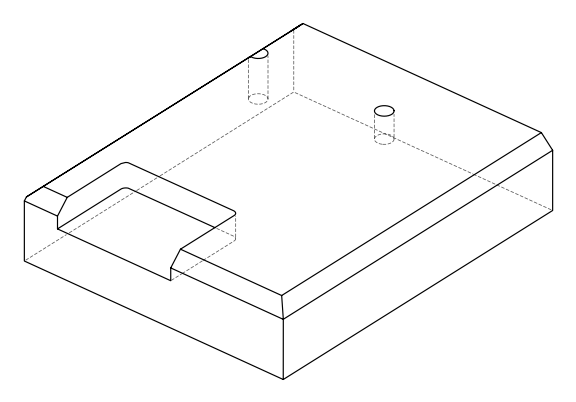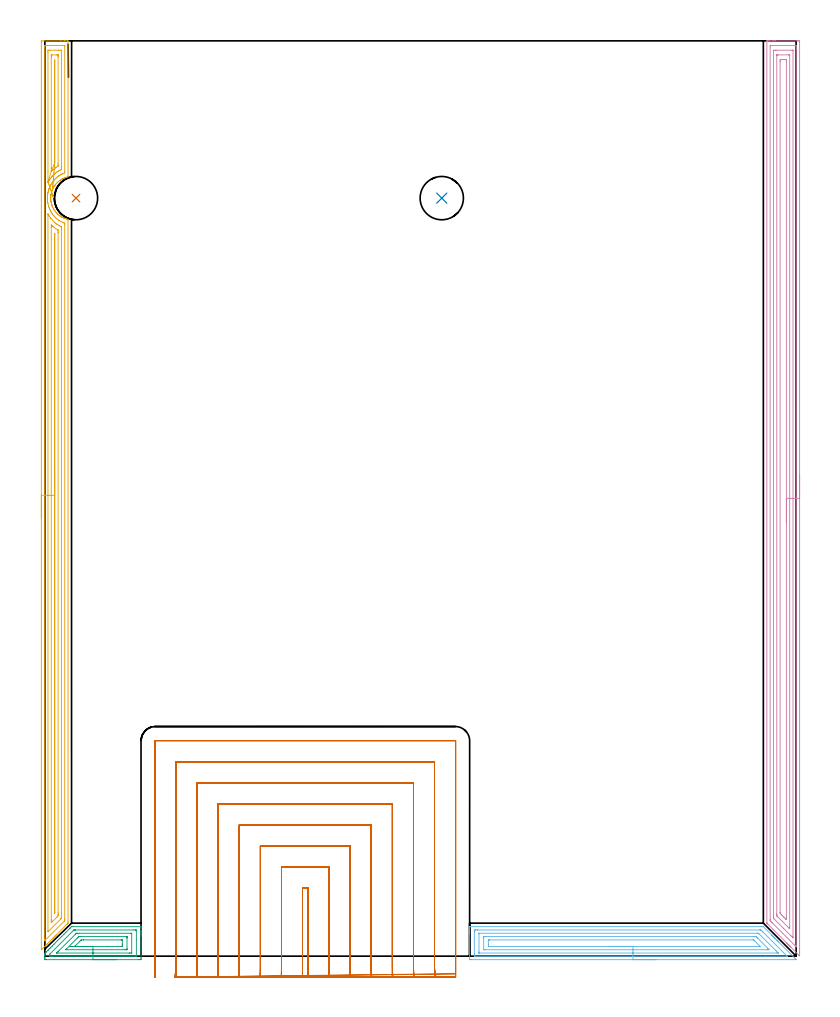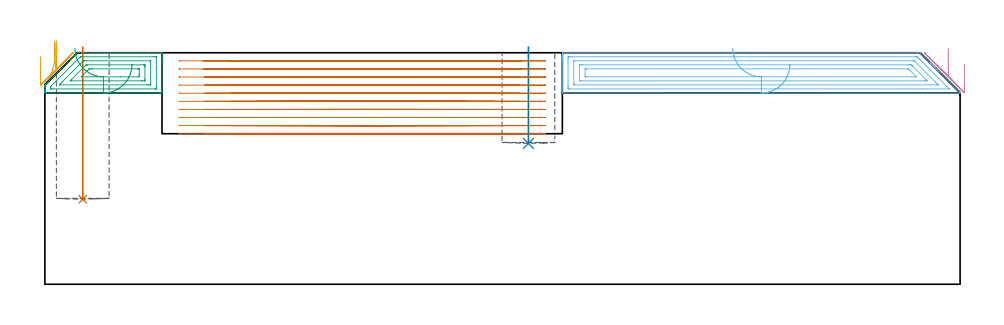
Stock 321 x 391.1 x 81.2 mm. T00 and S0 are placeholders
(PLAN: 7 operations, 2 tool changes, 90.8 min)
(1 INDEXABLE_INSERT_DRILL_BLIND_HOLE_FROM_SOLID | STEP1POCKET | NXT0302_008 | 0.22 min | 13738 mm3)
(2 INDEXABLE_INSERT_DRILL_BLIND_HOLE_FROM_SOLID_1 | STEP1POCKET_1 | NXT0302_008 | 0.14 min | 8475 mm3)
(3 AREA_MILL | FG_CHAMFER_SURFACE | UGT0205_001 | 1.78 min | 4785 mm3)
(4 AREA_MILL_1 | FG_CHAMFER_SURFACE_1 | UGT0205_001 | 15.69 min | 38376 mm3)
(5 AREA_MILL_2 | FG_CHAMFER_SURFACE_2 | UGT0205_001 | 15.26 min | 24395 mm3)
(6 AREA_MILL_3 | FG_CHAMFER_SURFACE_3 | UGT0205_001 | 5.64 min | 13639 mm3)
(7 MILL_SLOT | SLOT_PARTIAL_RECTANGULAR | NXT0201_011 | Follow Part, ap 3, ae 75% | 52.08 min | 389365 mm3)
(TOOL NXT0302_008 | Index. Insert Drill 18.5mm [880-D1850L25-05] | D18.5 PA176 FL93 Z2)
(TOOL UGT0205_001 | Chamfer Mill 20 x 3 x 45 deg. | D20 FL50 Z2)
(TOOL NXT0201_011 | ENDMILL 12mm [2P460-1200-NA 1630] | D12 FL38 Z6)
(OP 1 INDEXABLE_INSERT_DRILL_BLIND_HOLE_FROM_SOLID)
G17 G21 G94 G90
T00 M6
G54
G17 G0 G90 X13.3 Y323.9 S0 M3
G43 Z91.2 H1
G94 G81 G98 Z29.8 F250. R83.2
G80
M5
M2
(OP 2 INDEXABLE_INSERT_DRILL_BLIND_HOLE_FROM_SOLID_1)
G17 G21 G94 G90
T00 M6
G54
G17 G0 G90 X169.6 Y323.9 S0 M3
G43 Z91.2 H1
G94 G81 G98 Z49.4 F250. R83.2
G80
M5
M2
(OP 3 AREA_MILL)
G17 G21 G94 G90
T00 M6
G54
G17 G0 G90 X30.55 Y-1.5 S1061 M3
G43 Z91.2 H0
Z77.1
G94 G1 X30.512 Z76.228 F250.
X30.398 Z75.364
X30.209 Z74.512
X29.947 Z73.68
X29.613 Z72.874
X29.21 Z72.1
X28.742 Z71.364
X28.21 Z70.672
X27.621 Z70.029
X26.978 Z69.44
X26.286 Z68.909
X25.55 Z68.44
X24.776 Z68.037
X23.97 Z67.703
X23.138 Z67.441
X22.286 Z67.252
X21.422 Z67.138
X20.55 Z67.1
X0.553
X0.332 Y-1.499 Z67.101
X0.109 Y-1.496 Z67.104
X0.002 Y-1.491 Z67.106
X0. Y-1.272 Z67.325
Y-1.057 Z67.54
Y-0.624 Z67.975
Y0.273 Z68.872
Y0.705 Z69.304
Y0.93 Z69.528
X0.006 Y1.146 Z69.744
X0.008 Y1.197 Z69.795
X0.109 Y1.306 Z69.906
X0.276 Y1.476 Z70.075
X0.386 Y1.586 Z70.185
X0.553 Y1.755 Z70.352
X0.678 Y1.88 Z70.476
X1.267 Y2.467 Z71.066
X1.442 Y2.643 Z71.241
X1.559 Y2.761 Z71.357
X2.148 Y3.348 Z71.947
X2.331 Y3.532 Z72.13
X2.44 Y3.641 Z72.239
X3.029 Y4.229 Z72.828
X3.22 Y4.421 Z73.019
X3.321 Y4.522 Z73.12
X3.91 Y5.11 Z73.709
X4.553 Y5.753 Z74.352
X5.442 Y6.642 Z75.241
X6.33 Y7.531 Z76.13
X7.219 Y8.419 Z77.019
X8.108 Y9.308 Z77.907
X8.996 Y10.197 Z78.796
X10.662 Y11.863 Z80.461
X10.774 Y11.976 Z80.572
X11.401 Y12.6 Z81.198
X12.107 Z81.2
X40.991
X41.044 Y12.593 Z81.192
X41.09 Y12.569 Z81.167
X41.1 Y12.449 Z81.047
Y10.827 Z79.426
Y10.395 Z78.991
Y10.179 Z78.776
Y9.514 Z78.111
Y9.298 Z77.895
Y8.633 Z77.227
Y-0.508 Z68.088
X41.096 Y-1.057 Z67.54
X41.091 Y-1.491 Z67.105
X40.988 Y-1.494 Z67.103
X40.547 Y-1.499 Z67.101
X40.099 Y-1.5 Z67.1
X20.55
Y-0.086 Z68.514
X3.129
X2.331 Y-0.083 Z68.517
X2.235 Y-0.081 Z68.519
X2.01 Y-0.068 Z68.532
X2.007 Y-0.004 Z68.596
X2.002 Y0.15 Z68.75
X2.009 Y0.705 Z69.305
X2.01 Y0.744 Z69.344
X2.036 Y0.777 Z69.377
X2.082 Y0.829 Z69.429
X2.143 Y0.892 Z69.492
X12.107 Y10.857 Z79.457
X12.321 Y11.064 Z79.664
X12.421 Y11.159 Z79.759
X12.451 Y11.179 Z79.779
X12.498 Y11.181 Z79.781
X12.597 Y11.183 Z79.783
X12.996 Y11.186 Z79.786
X13.087
X37.971
X38.769 Y11.183 Z79.783
X38.865 Y11.181 Z79.781
X39.09 Y11.168 Z79.768
X39.093 Y11.104 Z79.704
X39.098 Y10.949 Z79.549
X39.1 Y7.148 Z75.748
X39.099 Y0.378 Z68.978
X39.094 Y0.049 Z68.649
X39.09 Y-0.044 Z68.556
X39.084 Y-0.08 Z68.52
X39.067 Y-0.081 Z68.519
X38.969 Y-0.083 Z68.517
X38.769 Y-0.085 Z68.515
X38.678 Y-0.086 Z68.514
X20.55
Y1.329 Z69.929
X5.151
X5.111 Y1.331 Z69.931
X5.059 Y1.335 Z69.935
X5.081 Y1.37 Z69.97
X5.145 Y1.439 Z70.039
X5.287 Y1.586 Z70.186
X5.584 Y1.885 Z70.485
X5.886 Y2.187 Z70.787
X13.105 Y9.406 Z78.006
X13.215 Y9.514 Z78.114
X13.442 Y9.733 Z78.333
X13.475 Y9.764 Z78.364
X13.539 Y9.767 Z78.367
X13.627 Y9.77 Z78.37
X13.885 Y9.771 Z78.371
X14.513
X36.732
X36.992 Y9.769 Z78.369
X37.077 Y9.767 Z78.367
X37.085 Y9.766 Z78.366
X37.09 Y9.749 Z78.349
X37.096 Y9.693 Z78.293
X37.099 Y9.621 Z78.221
Y1.586 Z70.186
X37.098 Y1.481 Z70.081
X37.09 Y1.372 Z69.972
X37.081 Y1.335 Z69.935
X37.056 Y1.333 Z69.933
X36.992 Y1.331 Z69.931
X36.363 Y1.329 Z69.929
X36.103
X20.55
Y2.743 Z71.343
X9.162
X8.988 Y2.745 Z71.345
X8.938 Y2.748 Z71.348
X8.911 Y2.75 Z71.35
X8.925 Y2.768 Z71.368
X8.981 Y2.83 Z71.43
X9.027 Y2.877 Z71.477
X9.241 Y3.092 Z71.692
X13.893 Y7.744 Z76.344
X14.337 Y8.184 Z76.784
X14.487 Y8.328 Z76.928
X14.511 Y8.35 Z76.95
X14.545 Y8.353 Z76.953
X14.621 Y8.355 Z76.955
X14.773 Y8.357 Z76.957
X15.052
X34.604
X35.022 Y8.354 Z76.954
X35.067 Y8.352 Z76.952
X35.09 Y8.349 Z76.949
X35.092 Y8.317 Z76.917
X35.096 Y8.167 Z76.767
X35.1 Y7.866 Z76.466
Y7.752 Z76.352
Y3.348 Z71.948
X35.096 Y2.964 Z71.564
X35.092 Y2.773 Z71.373
X35.09 Y2.753 Z71.353
X35.074 Y2.75 Z71.35
X35.023 Y2.746 Z71.346
X34.935 Y2.744 Z71.344
X34.325 Y2.743 Z71.343
X34.047
X20.55
Y4.157 Z72.757
X12.996 Y4.158 Z72.758
X12.923 Y4.159 Z72.759
X12.794 Y4.163 Z72.763
X12.838 Y4.229 Z72.829
X12.913 Y4.31 Z72.91
X12.996 Y4.397 Z72.997
X14.773 Y6.175 Z74.775
X15.124 Y6.524 Z75.124
X15.478 Y6.871 Z75.471
X15.539 Y6.929 Z75.529
X15.596 Y6.937 Z75.537
X15.662 Y6.938 Z75.538
X16.479 Y6.943 Z75.543
X16.551
X32.62
X32.765 Y6.941 Z75.541
X33.054 Y6.936 Z75.536
X33.092 Y6.932 Z75.532
X33.094 Y6.927 Z75.527
X33.098 Y6.908 Z75.508
X33.099 Y6.871 Z75.471
X33.1 Y5.11 Z73.71
X33.098 Y4.564 Z73.164
X33.092 Y4.229 Z72.829
X33.09 Y4.167 Z72.767
X32.838 Y4.161 Z72.761
X32.693 Y4.158 Z72.758
X26.549 Y4.157 Z72.757
X20.55
X19.678 Z72.795
X18.814 Z72.909
X17.962 Z73.098
X17.13 Z73.36
X16.324 Z73.694
X15.55 Z74.097
X14.814 Z74.565
X14.122 Z75.096
X13.479 Z75.686
X12.89 Z76.329
X12.358 Z77.021
X11.89 Z77.757
X11.487 Z78.531
X11.153 Z79.337
X10.891 Z80.169
X10.702 Z81.02
X10.588 Z81.885
X10.55 Z82.757
G0 Z91.2
M5
M2
(OP 4 AREA_MILL_1)
G17 G21 G94 G90
T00 M6
G54
G17 G0 G90 X322.5 Y205.6 S1061 M3
G43 Z91.2 H0
Z77.2
G94 G1 Y205.562 Z76.328 F250.
Y205.448 Z75.464
Y205.259 Z74.612
Y204.997 Z73.78
Y204.663 Z72.974
Y204.26 Z72.2
Y203.792 Z71.464
Y203.26 Z70.772
Y202.671 Z70.129
Y202.028 Z69.54
Y201.336 Z69.008
Y200.6 Z68.54
Y199.826 Z68.137
Y199.02 Z67.803
Y198.188 Z67.541
Y197.336 Z67.352
Y196.472 Z67.238
Y195.6 Z67.2
Y0.279
X322.493 Y0.119 Z67.207
X322.321 Y0.279 Z67.379
X322.302 Y0.298 Z67.398
X318.744 Y3.855 Z70.954
X318.575 Y4.022 Z71.12
X318.411 Y4.187 Z71.286
X318.297 Y4.302 Z71.401
X318.136 Y4.462 Z71.559
X317.98 Y4.619 Z71.718
X317.85 Y4.749 Z71.847
X317.699 Y4.899 Z71.996
X317.548 Y5.051 Z72.15
X317.403 Y5.196 Z72.294
X317.257 Y5.341 Z72.438
X317.116 Y5.483 Z72.582
X316.956 Y5.643 Z72.741
X316.818 Y5.78 Z72.878
X311.147 Y11.453 Z78.553
X308.912 Y13.688 Z80.788
X308.522 Y14.078 Z81.176
X308.506 Y14.105 Z81.192
X308.5 Y14.134 Z81.2
Y390.921
X308.503 Y391.09 Z81.188
X308.663 Y391.098 Z81.03
X308.829 Y391.1 Z80.87
X309.086 Z80.614
X309.789 Z79.905
X311.02 Z78.677
X311.547 Z78.148
X312.162 Z77.534
X321.474 Z68.223
X322.089 Y391.095 Z67.608
X322.492 Y391.09 Z67.205
X322.496 Y390.888 Z67.202
X322.499 Y390.474 Z67.201
X322.5 Y195.6 Z67.2
X321.086 Z68.614
X321.085 Y4.429 Z68.615
X321.079 Y3.995 Z68.621
X321.052 Y4.01 Z68.648
X321.002 Y4.056 Z68.698
X320.749 Y4.302 Z68.951
X310.668 Y14.382 Z79.032
X310.026 Y15.029 Z79.674
X309.933 Y15.129 Z79.767
X309.921 Y15.221 Z79.779
X309.919 Y15.412 Z79.781
X309.915 Y15.795 Z79.785
Y388.559
X309.921 Y389.085 Z79.779
X309.946 Y389.09 Z79.754
X310.018 Y389.095 Z79.682
X310.126 Y389.099 Z79.574
X320.332 Y389.1 Z69.368
X320.804 Z68.896
X321.006 Y389.097 Z68.694
X321.04 Y389.095 Z68.66
X321.071 Y389.091 Z68.629
X321.079 Y389.049 Z68.621
X321.084 Y388.815 Z68.616
X321.085 Y388.686 Z68.615
X321.086 Y387.919 Z68.614
Y195.6
X319.672 Z70.028
X319.671 Y8.55 Z70.029
X319.67 Y7.877 Z70.03
X319.669 Y7.847 Z70.031
X319.627 Y7.877 Z70.073
X319.454 Y8.047 Z70.246
X318.728 Y8.771 Z70.972
X315.599 Y11.9 Z74.101
X311.547 Y15.954 Z78.153
X311.34 Y16.171 Z78.36
X311.333 Y16.595 Z78.367
X311.33 Y16.817 Z78.37
X311.329 Y17.038 Z78.371
Y17.71
Y386.898
X311.331 Y387.009 Z78.369
X311.333 Y387.064 Z78.367
X311.335 Y387.085 Z78.365
X311.356 Y387.092 Z78.344
X311.547 Y387.096 Z78.153
X312.227 Y387.1 Z77.473
X312.425 Z77.275
X319.256 Y387.099 Z70.444
X319.454 Y387.096 Z70.246
X319.651 Y387.09 Z70.049
X319.665 Y387.086 Z70.035
X319.667 Y387.07 Z70.033
X319.67 Y387.031 Z70.03
X319.671 Y386.972 Z70.029
X319.672 Y386.898 Z70.028
Y195.6
X318.257 Z71.443
Y12.67
X318.256 Y12.347 Z71.444
X318.253 Y11.781 Z71.447
X318.251 Y11.713 Z71.449
X317.964 Y11.99 Z71.736
X317.789 Y12.161 Z71.911
X313.132 Y16.817 Z76.568
X312.955 Y16.997 Z76.745
X312.835 Y17.122 Z76.865
X312.75 Y17.214 Z76.95
X312.748 Y17.245 Z76.952
X312.745 Y17.385 Z76.955
X312.743 Y17.71 Z76.957
Y18.281
Y384.787
X312.745 Y384.978 Z76.955
X312.747 Y385.046 Z76.953
X312.749 Y385.08 Z76.951
X312.763 Y385.09 Z76.937
X312.87 Y385.093 Z76.83
X313.304 Y385.1 Z76.396
X317.707 Z71.993
X318.13 Y385.094 Z71.57
X318.235 Y385.09 Z71.465
X318.251 Y385.086 Z71.449
X318.253 Y385.07 Z71.447
X318.256 Y385.034 Z71.444
X318.257 Y384.955 Z71.443
Y195.6
X316.843 Z72.857
Y16.817
X316.842 Y15.923 Z72.858
X316.841 Y15.899 Z72.859
X316.818 Y15.592 Z72.882
X316.479 Y15.923 Z73.221
X315.939 Y16.459 Z73.761
X315.582 Y16.817 Z74.118
X315.061 Y17.338 Z74.639
X314.69 Y17.71 Z75.01
X314.182 Y18.228 Z75.518
X314.159 Y18.604 Z75.541
X314.158 Y18.629 Z75.542
X314.157 Y382.429 Z75.543
X314.158 Y382.454 Z75.542
X314.182 Y383.09 Z75.518
X314.404 Y383.097 Z75.296
X315.061 Y383.099 Z74.639
X315.28 Y383.1 Z74.42
X315.939 Z73.761
X316.159 Y383.099 Z73.541
X316.818 Y383.09 Z72.882
X316.842 Y382.429 Z72.858
X316.843 Y382.404 Z72.857
Y195.6
Y194.728 Z72.895
Y193.864 Z73.009
Y193.012 Z73.198
Y192.18 Z73.46
Y191.374 Z73.794
Y190.6 Z74.197
Y189.864 Z74.665
Y189.172 Z75.196
Y188.529 Z75.786
Y187.94 Z76.429
Y187.408 Z77.121
Y186.94 Z77.857
Y186.537 Z78.631
Y186.203 Z79.437
Y185.941 Z80.269
Y185.752 Z81.12
Y185.638 Z81.985
Y185.6 Z82.857
G0 Z91.2
M5
M2
(OP 5 AREA_MILL_2)
G17 G21 G94 G90
T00 M6
G54
G17 G0 G90 X-1.5 Y186.9 S1061 M3
G43 Z91.2 H0
Z79.8
G94 G1 Y186.938 Z78.928 F250.
Y187.052 Z78.064
Y187.241 Z77.212
Y187.503 Z76.38
Y187.837 Z75.574
Y188.24 Z74.8
Y188.709 Z74.064
Y189.24 Z73.372
Y189.829 Z72.729
Y190.472 Z72.14
Y191.164 Z71.609
Y191.9 Z71.14
Y192.674 Z70.737
Y193.48 Z70.403
Y194.312 Z70.141
Y195.164 Z69.952
Y196.028 Z69.838
Y196.9 Z69.8
Y390.472
X-1.495 Y390.94 Z69.803
X-1.492 Y391.09 Z69.806
X-1.338 Y391.1 Z69.96
X6.838 Z78.133
X8.24 Z79.537
X8.597 Z79.892
X9.557 Z80.857
X9.898 Y391.09 Z81.189
X9.9 Y390.918 Z81.2
Y333.249
X9.896 Y333.013 Z81.189
X9.477 Y332.899 Z80.774
X9.198 Y332.823 Z80.497
X8.759 Y332.681 Z80.058
X8.597 Y332.62 Z79.897
X8.324 Y332.516 Z79.622
X7.795 Y332.29 Z79.092
X7.718 Y332.249 Z79.013
X7.592 Y332.185 Z78.891
X7.449 Y332.112 Z78.748
X7.354 Y332.057 Z78.653
X7.278 Y332.014 Z78.575
X7.223 Y331.983 Z78.521
X7.008 Y331.86 Z78.307
X6.718 Y331.678 Z78.018
X6.574 Y331.587 Z77.874
X6.301 Y331.396 Z77.601
X5.833 Y331.014 Z77.13
X5.701 Y330.907 Z76.999
X5.257 Y330.502 Z76.556
X4.826 Y330.04 Z76.125
X4.465 Y329.609 Z75.764
X4.335 Y329.432 Z75.635
X4.201 Y329.25 Z75.501
X3.951 Y328.883 Z75.251
X3.848 Y328.715 Z75.147
X3.602 Y328.271 Z74.9
X3.379 Y327.821 Z74.677
X3.077 Y327.115 Z74.377
X3.011 Y326.928 Z74.31
X2.867 Y326.46 Z74.166
X2.772 Y326.097 Z74.069
X2.755 Y326.034 Z74.052
X2.734 Y325.937 Z74.033
X2.661 Y325.588 Z73.96
X2.63 Y325.397 Z73.93
X2.601 Y325.203 Z73.896
X2.591 Y325.14 Z73.887
X2.539 Y324.68 Z73.839
X2.525 Y324.421 Z73.82
X2.514 Y324.247 Z73.81
X2.513 Y324.022 Z73.801
X2.509 Y323.8
X2.511 Y323.762 Z73.802
X2.516 Y323.637 Z73.805
X2.524 Y323.353 Z73.821
X2.55 Y323.08 Z73.839
X2.563 Y322.906 Z73.857
X2.622 Y322.459 Z73.917
X2.66 Y322.245 Z73.958
X2.702 Y322.012 Z74.001
X2.806 Y321.566 Z74.105
X2.934 Y321.123 Z74.231
X3.027 Y320.837 Z74.325
X3.063 Y320.732 Z74.358
X3.082 Y320.672 Z74.379
X3.267 Y320.223 Z74.565
X3.469 Y319.778 Z74.768
X3.702 Y319.343 Z75.
X3.952 Y318.915 Z75.25
X4.2 Y318.561 Z75.497
X4.289 Y318.433 Z75.587
X4.623 Y317.991 Z75.922
X4.826 Y317.755 Z76.125
X5.161 Y317.398 Z76.461
X5.405 Y317.156 Z76.702
X5.463 Y317.097 Z76.76
X5.519 Y317.046 Z76.816
X5.581 Y316.989 Z76.878
X5.701 Y316.885 Z76.999
X5.959 Y316.677 Z77.258
X6.132 Y316.539 Z77.431
X6.27 Y316.436 Z77.569
X6.399 Y316.341 Z77.694
X6.504 Y316.262 Z77.803
X6.581 Y316.204 Z77.88
X6.728 Y316.113 Z78.027
X6.838 Y316.045 Z78.134
X6.969 Y315.964 Z78.268
X7.011 Y315.937 Z78.311
X7.125 Y315.873 Z78.424
X7.278 Y315.787 Z78.573
X7.45 Y315.689 Z78.747
X7.844 Y315.492 Z79.142
X8.116 Y315.368 Z79.416
X8.243 Y315.31 Z79.542
X8.323 Y315.278 Z79.623
X8.362 Y315.264 Z79.661
X8.759 Y315.119 Z80.058
X9.005 Y315.04 Z80.305
X9.198 Y314.979 Z80.498
X9.895 Y314.788 Z81.191
X9.9 Y314.473 Z81.2
Y14.952
X9.895 Y14.145 Z81.194
X9.893 Y14.099 Z81.193
X9.856 Y14.058 Z81.155
X9.477 Y13.676 Z80.775
X9.411 Y13.611 Z80.71
X5.079 Y9.277 Z76.375
X4.941 Y9.14 Z76.239
X4.78 Y8.979 Z76.078
X4.64 Y8.837 Z75.935
X4.494 Y8.693 Z75.792
X4.348 Y8.547 Z75.645
X4.2 Y8.398 Z75.495
X4.047 Y8.246 Z75.345
X3.915 Y8.114 Z75.213
X3.76 Y7.958 Z75.055
X3.6 Y7.799 Z74.898
X3.483 Y7.681 Z74.78
X3.321 Y7.518 Z74.615
X3.153 Y7.352 Z74.451
X2.441 Y6.64 Z73.739
X2.26 Y6.458 Z73.556
X1.67 Y5.87 Z72.97
X0.975 Y5.175 Z72.274
X0.023 Y4.223 Z71.322
X-1.319 Y2.882 Z69.981
X-1.493 Y2.719 Z69.807
X-1.5 Y2.898 Z69.8
Y196.9
X-0.086 Z71.214
X-0.085 Y388.57 Z71.215
X-0.079 Y389.088 Z71.221
X-0.046 Y389.092 Z71.254
X0.027 Y389.097 Z71.327
X0.136 Y389.099 Z71.436
X0.272 Y389.1 Z71.572
X8.399 Y389.099 Z79.699
X8.434 Y389.098 Z79.734
X8.47 Y389.094 Z79.77
X8.479 Y389.09 Z79.779
X8.481 Y389.083 Z79.781
X8.484 Y389.052 Z79.784
X8.486 Y388.797 Z79.786
Y388.683
X8.485 Y335.152 Z79.785
X8.484 Y335.038 Z79.784
X8.479 Y334.655 Z79.779
X7.718 Y334.342 Z79.018
X7.58 Y334.284 Z78.88
X7.269 Y334.144 Z78.569
X6.838 Y333.909 Z78.138
X6.424 Y333.671 Z77.724
X5.959 Y333.381 Z77.259
X5.88 Y333.33 Z77.18
X5.766 Y333.249 Z77.066
X5.38 Y332.944 Z76.68
X5.079 Y332.701 Z76.379
X4.895 Y332.543 Z76.195
X4.684 Y332.355 Z75.984
X4.434 Y332.117 Z75.734
X4.2 Y331.872 Z75.5
X4.005 Y331.66 Z75.305
X3.83 Y331.461 Z75.13
X3.598 Y331.179 Z74.898
X3.321 Y330.82 Z74.621
X3.214 Y330.675 Z74.514
X3.139 Y330.567 Z74.439
X2.86 Y330.141 Z74.16
X2.583 Y329.673 Z73.883
X2.551 Y329.617 Z73.851
X2.532 Y329.581 Z73.832
X2.441 Y329.407 Z73.741
X2.237 Y328.987 Z73.537
X2.143 Y328.779 Z73.443
X1.967 Y328.367 Z73.267
X1.773 Y327.885 Z73.073
X1.739 Y327.795 Z73.039
X1.717 Y327.727 Z73.017
X1.562 Y327.227 Z72.862
X1.511 Y327.042 Z72.811
X1.498 Y326.991 Z72.798
X1.409 Y326.622 Z72.709
X1.344 Y326.318 Z72.644
X1.3 Y326.097 Z72.6
X1.213 Y325.557 Z72.513
X1.172 Y325.203 Z72.472
X1.13 Y324.747 Z72.43
X1.106 Y324.309 Z72.406
X1.099 Y323.885 Z72.399
X1.11 Y323.414 Z72.41
X1.139 Y322.95 Z72.439
X1.179 Y322.52 Z72.479
X1.262 Y321.931 Z72.562
X1.319 Y321.626 Z72.619
X1.504 Y320.791 Z72.804
X1.519 Y320.732 Z72.819
X1.562 Y320.586 Z72.862
X1.803 Y319.838 Z73.103
X1.959 Y319.434 Z73.259
X2.175 Y318.944 Z73.475
X2.441 Y318.401 Z73.741
X2.631 Y318.05 Z73.931
X2.897 Y317.586 Z74.197
X3.196 Y317.156 Z74.496
X3.321 Y316.985 Z74.621
X3.63 Y316.579 Z74.93
X3.894 Y316.262 Z75.194
X4.2 Y315.929 Z75.5
X4.761 Y315.368 Z76.061
X5.079 Y315.095 Z76.379
X5.873 Y314.473 Z77.173
X5.959 Y314.414 Z77.259
X6.127 Y314.302 Z77.427
X6.838 Y313.891 Z78.138
X7.436 Y313.579 Z78.736
X7.718 Y313.453 Z79.018
X7.937 Y313.356 Z79.237
X8.319 Y313.214 Z79.619
X8.375 Y313.192 Z79.675
X8.433 Y313.168 Z79.733
X8.479 Y313.147 Z79.779
X8.48 Y313.115 Z79.78
X8.485 Y312.8 Z79.785
X8.486 Y15.846 Z79.786
X8.484 Y15.456 Z79.784
X8.481 Y15.261 Z79.781
X8.479 Y15.165 Z79.779
X8.469 Y15.13 Z79.769
X8.447 Y15.105 Z79.747
X8.301 Y14.952 Z79.601
X0.255 Y6.905 Z71.555
X0.12 Y6.771 Z71.42
X0.025 Y6.679 Z71.325
X-0.066 Y6.593 Z71.234
X-0.079 Y6.583 Z71.221
X-0.081 Y6.642 Z71.219
X-0.085 Y6.791 Z71.215
Y6.905
X-0.086 Y7.446 Z71.214
Y196.9
X1.328 Z72.628
X1.329 Y316.894 Z72.629
X1.331 Y317.02 Z72.631
X1.334 Y317.103 Z72.634
X1.336 Y317.119 Z72.636
X1.352 Y317.094 Z72.652
X1.562 Y316.736 Z72.862
X1.844 Y316.262 Z73.144
X2.441 Y315.402 Z73.741
X2.466 Y315.368 Z73.766
X2.546 Y315.26 Z73.846
X3.216 Y314.473 Z74.516
X3.321 Y314.362 Z74.621
X4.114 Y313.579 Z75.414
X4.2 Y313.505 Z75.5
X4.59 Y313.183 Z75.89
X5.079 Y312.809 Z76.379
X5.247 Y312.685 Z76.547
X5.959 Y312.244 Z77.259
X6.236 Y312.08 Z77.536
X6.767 Y311.791 Z78.067
X6.911 Y311.717 Z78.211
X7.05 Y311.64 Z78.35
X7.065 Y311.623 Z78.365
X7.067 Y311.603 Z78.367
X7.07 Y311.556 Z78.37
X7.071 Y310.897 Z78.371
Y310.66
Y16.504
X7.068 Y16.266 Z78.368
X7.065 Y16.2 Z78.365
X7.061 Y16.172 Z78.361
X7.051 Y16.159 Z78.351
X6.996 Y16.098 Z78.296
X6.838 Y15.937 Z78.138
X6.793 Y15.892 Z78.093
X1.473 Y10.572 Z72.773
X1.381 Y10.481 Z72.681
X1.359 Y10.464 Z72.659
X1.335 Y10.448 Z72.635
X1.332 Y10.481 Z72.632
X1.331 Y10.517 Z72.631
X1.329 Y10.718 Z72.629
X1.328 Y196.9 Z72.628
X2.743 Z74.043
Y311.484
X2.744 Y311.791 Z74.044
X2.747 Y312.374 Z74.047
X2.749 Y312.445 Z74.049
X2.983 Y312.235 Z74.283
X3.202 Y312.033 Z74.502
X3.321 Y311.924 Z74.621
X3.472 Y311.791 Z74.772
X4.2 Y311.216 Z75.5
X4.617 Y310.897 Z75.917
X5.562 Y310.294 Z76.862
X5.628 Y310.25 Z76.928
X5.651 Y310.227 Z76.951
X5.652 Y310.198 Z76.952
X5.655 Y310.003 Z76.955
X5.657 Y309.416 Z76.957
Y309.109
Y18.528
X5.656 Y17.942 Z76.956
X5.654 Y17.634 Z76.954
X5.65 Y17.341 Z76.95
X5.644 Y17.204 Z76.944
X5.135 Y16.683 Z76.435
X3.403 Y14.952 Z74.703
X3.321 Y14.869 Z74.621
X2.916 Y14.469 Z74.216
X2.844 Y14.401 Z74.144
X2.75 Y14.316 Z74.05
X2.747 Y14.444 Z74.047
X2.744 Y14.644 Z74.044
X2.743 Y14.952 Z74.043
Y15.539
Y196.9
X4.157 Z75.457
Y307.321
X4.159 Y308.215 Z75.459
X4.16 Y308.255 Z75.46
X4.2 Y308.845 Z75.5
X4.24 Y308.215 Z75.54
X4.241 Y308.173 Z75.541
X4.243 Y307.321 Z75.543
Y19.379
X4.239 Y18.528 Z75.539
X4.237 Y18.491 Z75.537
X4.2 Y18.246 Z75.5
X4.164 Y18.528 Z75.464
X4.16 Y18.568 Z75.46
X4.157 Y19.422 Z75.457
Y19.466
Y196.9
Y197.772 Z75.495
Y198.637 Z75.609
Y199.488 Z75.798
Y200.32 Z76.06
Y201.126 Z76.394
Y201.9 Z76.797
Y202.636 Z77.265
Y203.328 Z77.796
Y203.971 Z78.386
Y204.56 Z79.029
Y205.092 Z79.721
Y205.56 Z80.457
Y205.963 Z81.231
Y206.297 Z82.037
Y206.559 Z82.869
Y206.748 Z83.72
Y206.862 Z84.585
Y206.9 Z85.457
G0 Z91.2
X3.463 Y324.766
Z85.309
G1 X3.544 Y324.539 Z84.471
X3.6 Y324.382 Z83.614
X3.63 Y324.296 Z82.747
X3.636 Y324.281 Z81.875
X3.615 Y324.339 Z81.004
X3.57 Y324.467 Z80.143
X3.499 Y324.666 Z79.296
X3.404 Y324.933 Z78.471
X3.285 Y325.267 Z77.674
X3.144 Y325.665 Z76.911
X2.98 Y326.125 Z76.188
X2.797 Y326.642 Z75.509
X2.594 Y327.213 Z74.882
X2.373 Y327.833 Z74.309
X2.137 Y328.498 Z73.796
X1.886 Y329.202 Z73.347
X1.624 Y329.941 Z72.964
X1.351 Y330.708 Z72.651
X1.334 Y330.756 Z72.634
X1.332 Y330.769 Z72.632
X1.33 Y330.803 Z72.63
X1.329 Y335.107 Z72.629
Y386.238
X1.33 Y386.895 Z72.63
X1.332 Y387.013 Z72.632
X1.335 Y387.071 Z72.635
X1.338 Y387.09 Z72.638
X1.365 Y387.095 Z72.665
X1.562 Y387.098 Z72.862
X2.24 Y387.1 Z73.54
X5.757 Z77.057
X6.637 Z77.937
X6.838 Y387.097 Z78.138
X7.039 Y387.092 Z78.339
X7.062 Y387.09 Z78.362
X7.065 Y387.077 Z78.365
X7.068 Y387.037 Z78.368
X7.071 Y386.974 Z78.371
Y337.483
X7.07 Y336.826 Z78.37
X7.068 Y336.165 Z78.368
X7.065 Y336.162 Z78.365
X7.053 Y336.15 Z78.353
X6.838 Y336.049 Z78.138
X6.76 Y336.011 Z78.06
X6.606 Y335.932 Z77.906
X6.189 Y335.698 Z77.489
X5.959 Y335.563 Z77.259
X5.637 Y335.365 Z76.937
X5.131 Y335.038 Z76.431
X5.079 Y334.999 Z76.379
X4.609 Y334.622 Z75.909
X4.2 Y334.29 Z75.5
X4.122 Y334.223 Z75.422
X4.032 Y334.144 Z75.332
X3.662 Y333.792 Z74.962
X3.321 Y333.442 Z74.621
X3.228 Y333.344 Z74.528
X3.142 Y333.249 Z74.442
X2.819 Y332.866 Z74.119
X2.441 Y332.4 Z73.741
X2.422 Y332.375 Z73.722
X2.407 Y332.355 Z73.707
X2.057 Y331.852 Z73.357
X1.797 Y331.461 Z73.097
X1.707 Y331.314 Z73.007
X1.351 Y330.708 Z72.651
X2.757 Y335.357 Z74.057
X2.75 Y335.453 Z74.05
X2.746 Y335.622 Z74.046
X2.744 Y335.932 Z74.044
X2.743 Y336.519 Z74.043
Y336.826
Y384.213
X2.744 Y384.799 Z74.044
X2.747 Y384.996 Z74.047
X2.75 Y385.065 Z74.05
X2.754 Y385.09 Z74.054
X2.776 Y385.092 Z74.076
X2.884 Y385.096 Z74.184
X3.321 Y385.1 Z74.621
X5.079 Z76.379
X5.516 Y385.096 Z76.816
X5.623 Y385.093 Z76.923
X5.646 Y385.09 Z76.946
X5.651 Y385.078 Z76.951
X5.653 Y385.04 Z76.953
X5.656 Y384.954 Z76.956
X5.657 Y384.52 Z76.957
Y384.213
Y338.614
X5.656 Y338.028 Z76.956
X5.653 Y337.72 Z76.953
X5.65 Y337.579 Z76.95
X5.532 Y337.498 Z76.832
X4.851 Y337.058 Z76.151
X4.501 Y336.826 Z75.801
X4.328 Y336.695 Z75.628
X4.2 Y336.594 Z75.5
X3.384 Y335.932 Z74.684
X3.35 Y335.902 Z74.65
X3.321 Y335.876 Z74.621
X2.757 Y335.357 Z74.057
X4.2 Y338.943 Z75.5
X4.158 Y339.466 Z75.458
X4.157 Y339.508 Z75.457
Y339.552
Y382.425
X4.158 Y382.467 Z75.458
X4.2 Y382.996 Z75.5
X4.241 Y382.425 Z75.541
X4.243 Y382.381 Z75.543
Y339.508
X4.242 Y339.466 Z75.542
X4.2 Y338.943 Z75.5
X4.131 Y338.074 Z75.469
X4.062 Y337.206 Z75.514
X3.993 Y336.344 Z75.635
X3.926 Y335.497 Z75.831
X3.86 Y334.67 Z76.1
X3.796 Y333.869 Z76.44
X3.735 Y333.101 Z76.849
X3.677 Y332.371 Z77.324
X3.623 Y331.686 Z77.861
X3.572 Y331.049 Z78.455
X3.526 Y330.467 Z79.103
X3.484 Y329.943 Z79.8
X3.447 Y329.482 Z80.539
X3.416 Y329.087 Z81.316
X3.39 Y328.76 Z82.125
X3.37 Y328.506 Z82.959
X3.355 Y328.324 Z83.812
X3.347 Y328.218 Z84.678
G0 Z91.2
M5
M2
(OP 6 AREA_MILL_3)
G17 G21 G94 G90
T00 M6
G54
G17 G0 G90 X261.297 Y-1.5 S1061 M3
G43 Z91.2 H0
Z77.1
G94 G1 X261.259 Z76.229 F250.
X261.145 Z75.364
X260.956 Z74.512
X260.694 Z73.68
X260.36 Z72.874
X259.957 Z72.1
X259.488 Z71.365
X258.957 Z70.672
X258.368 Z70.029
X257.725 Z69.44
X257.033 Z68.909
X256.297 Z68.44
X255.523 Z68.037
X254.717 Z67.703
X253.885 Z67.441
X253.033 Z67.252
X252.168 Z67.138
X251.297 Z67.1
X182.109
X181.662 Y-1.496 Z67.102
X181.51 Y-1.492 Z67.106
X181.5 Y-1.336 Z67.261
Y9.514 Z78.108
Y10.073 Z78.67
Y10.395 Z78.991
Y10.954 Z79.55
Y11.276 Z79.871
Y11.92 Z80.519
Y12.276 Z80.875
X181.504 Y12.599 Z81.189
X181.505 Y12.6 Z81.19
X181.663 Z81.2
X306.2
X306.998 Y12.598 Z81.196
X307.004 Y12.597 Z81.195
X310.528 Y9.074 Z77.67
X310.664 Y8.937 Z77.535
X310.829 Y8.772 Z77.37
X310.969 Y8.633 Z77.229
X311.11 Y8.49 Z77.088
X311.263 Y8.337 Z76.935
X311.409 Y8.193 Z76.788
X311.557 Y8.044 Z76.642
X311.698 Y7.903 Z76.5
X311.85 Y7.752 Z76.347
X312.003 Y7.598 Z76.195
X312.133 Y7.468 Z76.066
X312.29 Y7.312 Z75.907
X312.786 Y6.814 Z75.413
X313.044 Y6.556 Z75.154
X313.17 Y6.431 Z75.027
X313.522 Y6.078 Z74.678
X320.873 Y-1.273 Z67.325
X321.049 Y-1.452 Z67.146
X321.079 Y-1.483 Z67.114
X321.09 Y-1.497 Z67.1
X320.782 Y-1.5
X251.297
Y-0.086 Z68.514
X183.895 Y-0.085 Z68.515
X183.802 Y-0.084 Z68.516
X183.533 Y-0.079 Z68.521
X183.51 Y0.009 Z68.609
X183.503 Y0.211 Z68.811
X183.501 Y0.705 Z69.305
X183.5 Y1.095 Z69.695
X183.501 Y10.395 Z78.995
X183.503 Y10.782 Z79.382
X183.51 Y11.167 Z79.767
X183.895 Y11.182 Z79.782
X183.988 Y11.184 Z79.784
X184.788 Y11.186 Z79.786
X184.879
X305.399
X305.799 Y11.183 Z79.783
X305.899 Y11.181 Z79.781
X305.945 Y11.179 Z79.779
X306.004 Y11.134 Z79.734
X306.2 Y10.946 Z79.546
X306.755 Y10.395 Z78.995
X307.093 Y10.057 Z78.657
X317.136 Y0.012 Z68.612
X317.169 Y-0.022 Z68.578
X317.2 Y-0.058 Z68.542
X317.216 Y-0.079 Z68.521
X317.198 Y-0.08 Z68.52
X316.913 Y-0.084 Z68.516
X307.93 Y-0.085 Z68.515
X251.297 Y-0.086 Z68.514
Y1.329 Z69.929
X185.68
X185.593 Y1.33 Z69.93
X185.525 Y1.333 Z69.933
X185.511 Y1.335 Z69.935
X185.508 Y1.358 Z69.958
X185.504 Y1.408 Z70.008
X185.501 Y1.586 Z70.186
X185.5 Y1.764 Z70.364
Y9.514 Z78.114
X185.502 Y9.69 Z78.29
X185.507 Y9.751 Z78.351
X185.511 Y9.766 Z78.366
X185.519 Y9.767 Z78.367
X185.55 Y9.769 Z78.369
X185.68 Y9.771 Z78.371
X304.415
X304.676 Y9.77 Z78.37
X304.849 Y9.767 Z78.367
X304.909 Y9.765 Z78.365
X304.941 Y9.748 Z78.348
X304.99 Y9.702 Z78.302
X305.185 Y9.514 Z78.114
X312.449 Y2.251 Z70.851
X313.112 Y1.586 Z70.186
X313.342 Y1.351 Z69.951
X313.347 Y1.335 Z69.935
X313.342 Y1.334 Z69.934
X312.709 Y1.33 Z69.93
X251.297 Y1.329 Z69.929
Y2.743 Z71.343
X188.078
X187.625 Y2.747 Z71.347
X187.521 Y2.75 Z71.35
X187.51 Y2.753 Z71.353
X187.506 Y2.773 Z71.373
X187.503 Y2.822 Z71.422
X187.501 Y2.92 Z71.52
X187.5 Y7.752 Z76.352
X187.502 Y8.176 Z76.776
X187.505 Y8.282 Z76.882
X187.51 Y8.333 Z76.933
X187.514 Y8.351 Z76.951
X187.542 Y8.352 Z76.952
X187.748 Y8.355 Z76.955
X188.359 Y8.357 Z76.957
X188.638
X302.909
X303.522 Y8.355 Z76.955
X303.806 Y8.353 Z76.953
X303.873 Y8.35 Z76.95
X304.14 Y8.1 Z76.7
X304.326 Y7.922 Z76.522
X304.415 Y7.836 Z76.436
X304.499 Y7.752 Z76.352
X308.902 Y3.348 Z71.948
X309.484 Y2.75 Z71.35
X308.878 Y2.745 Z71.345
X308.598 Y2.744 Z71.344
X251.297 Y2.743 Z71.343
Y4.157 Z72.757
X190.071
X189.926 Y4.159 Z72.759
X189.635 Y4.164 Z72.764
X189.509 Y4.17 Z72.77
X189.506 Y4.187 Z72.787
X189.503 Y4.229 Z72.829
X189.5 Y4.864 Z73.464
Y6.626 Z75.226
Y6.871 Z75.471
X189.502 Y6.911 Z75.511
X189.505 Y6.93 Z75.53
X189.507 Y6.934 Z75.534
X189.563 Y6.937 Z75.537
X189.853 Y6.942 Z75.542
X189.999 Y6.943 Z75.543
X190.071
X302.629 Y6.942 Z75.542
X302.702 Y6.941 Z75.541
X302.842 Y6.936 Z75.536
X302.918 Y6.871 Z75.471
X303.522 Y6.279 Z74.879
X305.572 Y4.229 Z72.829
X305.608 Y4.19 Z72.79
X305.626 Y4.167 Z72.767
X305.627 Y4.164 Z72.764
X305.596 Y4.162 Z72.762
X305.452 Y4.158 Z72.758
X305.38 Y4.157 Z72.757
X251.297
X250.425 Z72.795
X249.56 Z72.909
X248.709 Z73.098
X247.877 Z73.36
X247.071 Z73.694
X246.297 Z74.097
X245.561 Z74.566
X244.869 Z75.097
X244.226 Z75.686
X243.636 Z76.329
X243.105 Z77.021
X242.636 Z77.757
X242.234 Z78.531
X241.9 Z79.337
X241.637 Z80.169
X241.449 Z81.021
X241.335 Z81.886
X241.297 Z82.757
G0 Z91.2
M5
M2
(OP 7 MILL_SLOT)
G17 G21 G94 G90
T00 M6
G54
G17 G0 G90 X112.591 Y-8.999 S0 M3
G43 Z91.2 H1
Z78.36
G94 G1 X112.519 Y-6. F250.
G2 X112.5 Y-4.472 R63. F500.
G1 Y29.1
X110.1
Y-4.473
G2 X110.081 Y-6. R63.
G1 X110.009 Y-8.999 F250.
X121.607
X121.522 Y-6.
G2 X121.5 Y-4.472 R54. F500.
G1 Y38.1
X101.1
Y-4.473
G2 X101.078 Y-6. R54.
G1 X100.994 Y-8.999 F250.
X130.628 Y-8.998
X130.526 Y-6.
G2 X130.5 Y-4.472 R45. F500.
G1 Y47.1
X92.1
Y-4.473
G2 X92.074 Y-6. R45.
G1 X91.972 Y-8.998 F250.
X139.66 Y-8.997
X139.532 Y-6.
G2 X139.5 Y-4.472 R36. F500.
G1 Y56.1
X83.1
Y-4.473
G2 X83.068 Y-6. R36.
G1 X82.94 Y-8.997 F250.
X148.713 Y-8.995
X148.543 Y-6.
G2 X148.5 Y-4.472 R27. F500.
G1 Y65.1
X74.1
Y-4.473
G2 X74.057 Y-6. R27.
G1 X73.887 Y-8.995 F250.
X157.82 Y-8.989
X157.565 Y-6.
G2 X157.5 Y-4.472 R18. F500.
G1 Y74.1
X65.1
Y-4.473
G2 X65.035 Y-6. R18.
G1 X64.78 Y-8.989 F250.
X167.14 Y-8.956
X166.631 Y-6.
G2 X166.5 Y-4.472 R9. F500.
G1 Y83.1
X56.1
Y-4.473
G2 X55.969 Y-6. R9.
G1 X55.46 Y-8.956 F250.
X175.5 Y-7.472
Y-4.472
Y92. F500.
X175.495 Y92.055
X175.455 Y92.095
X175.4 Y92.1
X47.2
X47.145 Y92.095
X47.105 Y92.055
X47.1 Y92.
Y-4.473
Y-7.473 F250.
G0 X112.58 Y-8.999 Z75.52
G1 X112.515 Y-6.
G2 X112.5 Y-4.634 R63. F500.
G1 Y29.1
X110.1
Y-4.63
G2 X110.085 Y-6. R63.
G1 X110.02 Y-8.999 F250.
X121.593
X121.517 Y-6.
G2 X121.5 Y-4.634 R54. F500.
G1 Y38.1
X101.1
Y-4.63
G2 X101.083 Y-6. R54.
G1 X101.007 Y-8.999 F250.
X130.612
X130.521 Y-6.
G2 X130.5 Y-4.634 R45. F500.
G1 Y47.1
X92.1
Y-4.63
G2 X92.079 Y-6. R45.
G1 X91.988 Y-8.999 F250.
X139.64 Y-8.998
X139.526 Y-6.
G2 X139.5 Y-4.634 R36. F500.
G1 Y56.1
X83.1
Y-4.63
G2 X83.074 Y-6. R36.
G1 X82.96 Y-8.998 F250.
X148.686 Y-8.996
X148.535 Y-6.
G2 X148.5 Y-4.634 R27. F500.
G1 Y65.1
X74.1
Y-4.63
G2 X74.065 Y-6. R27.
G1 X73.913 Y-8.996 F250.
X157.78 Y-8.991
X157.552 Y-6.
G2 X157.5 Y-4.634 R18. F500.
G1 Y74.1
X65.1
Y-4.63
G2 X65.048 Y-6. R18.
G1 X64.819 Y-8.991 F250.
X167.06 Y-8.965
X166.604 Y-6.
G2 X166.5 Y-4.634 R9. F500.
G1 Y83.1
X56.1
Y-4.63
G2 X55.995 Y-6. R9.
G1 X55.538 Y-8.965 F250.
X175.5 Y-7.634
Y-4.634
Y92. F500.
X175.495 Y92.055
X175.455 Y92.095
X175.4 Y92.1
X47.2
X47.145 Y92.095
X47.105 Y92.055
X47.1 Y92.
Y-4.63
Y-7.63 F250.
G0 X112.503 Y-9. Z72.68
G1 X112.5 Y-6.
Y-5.931 F500.
Y29.1
X110.1
Y-5.926
Y-6.
X110.096 Y-9. F250.
X121.504
X121.5 Y-6.
Y-5.931 F500.
Y38.1
X101.1
Y-5.926
Y-6.
X101.096 Y-9. F250.
X130.505
X130.5 Y-6.
Y-5.931 F500.
Y47.1
X92.1
Y-5.926
Y-6.
X92.095 Y-9. F250.
X139.506
X139.5 Y-6.
Y-5.931 F500.
Y56.1
X83.1
Y-5.926
Y-6.
X83.094 Y-9. F250.
X148.508
X148.5 Y-6.
Y-5.931 F500.
Y65.1
X74.1
Y-5.926
Y-6.
X74.092 Y-9. F250.
X157.512
X157.5 Y-6.
Y-5.931 F500.
Y74.1
X65.1
Y-5.926
Y-6.
X65.087 Y-9. F250.
X166.523
X166.5 Y-6.
Y-5.931 F500.
Y83.1
X56.1
Y-5.926
Y-6.
X56.075 Y-9. F250.
X175.5 Y-8.931
Y-5.931
Y92. F500.
X175.495 Y92.055
X175.455 Y92.095
X175.4 Y92.1
X47.2
X47.145 Y92.095
X47.105 Y92.055
X47.1 Y92.
Y-5.926
Y-8.926 F250.
G0 X112.5 Y-9. Z69.84
G1 Y-6.
Y29.1 F500.
X110.1
Y-6.
Y-9. F250.
X121.5
Y-6.
Y38.1 F500.
X101.1
Y-6.
Y-9. F250.
X130.5
Y-6.
Y47.1 F500.
X92.1
Y-6.
Y-9. F250.
X139.5
Y-6.
Y56.1 F500.
X83.1
Y-6.
Y-9. F250.
X148.5
Y-6.
Y65.1 F500.
X74.1
Y-6.
Y-9. F250.
X157.5
Y-6.
Y74.1 F500.
X65.1
Y-6.
Y-9. F250.
X166.5
Y-6.
Y83.1 F500.
X56.1
Y-6.
Y-9. F250.
X175.5
Y-6.
Y92. F500.
X175.495 Y92.055
X175.455 Y92.095
X175.4 Y92.1
X47.2
X47.145 Y92.095
X47.105 Y92.055
X47.1 Y92.
Y-6.
Y-9. F250.
G0 X112.5 Z67.
G1 Y-6.
Y29.1 F500.
X110.1
Y-6.
Y-9. F250.
X121.5
Y-6.
Y38.1 F500.
X101.1
Y-6.
Y-9. F250.
X130.5
Y-6.
Y47.1 F500.
X92.1
Y-6.
Y-9. F250.
X139.5
Y-6.
Y56.1 F500.
X83.1
Y-6.
Y-9. F250.
X148.5
Y-6.
Y65.1 F500.
X74.1
Y-6.
Y-9. F250.
X157.5
Y-6.
Y74.1 F500.
X65.1
Y-6.
Y-9. F250.
X166.5
Y-6.
Y83.1 F500.
X56.1
Y-6.
Y-9. F250.
X175.5
Y-6.
Y92. F500.
X175.495 Y92.055
X175.455 Y92.095
X175.4 Y92.1
X47.2
X47.145 Y92.095
X47.105 Y92.055
X47.1 Y92.
Y-6.
Y-9. F250.
G0 X112.5 Z64.16
G1 Y-6.
Y29.1 F500.
X110.1
Y-6.
Y-9. F250.
X121.5
Y-6.
Y38.1 F500.
X101.1
Y-6.
Y-9. F250.
X130.5
Y-6.
Y47.1 F500.
X92.1
Y-6.
Y-9. F250.
X139.5
Y-6.
Y56.1 F500.
X83.1
Y-6.
Y-9. F250.
X148.5
Y-6.
Y65.1 F500.
X74.1
Y-6.
Y-9. F250.
X157.5
Y-6.
Y74.1 F500.
X65.1
Y-6.
Y-9. F250.
X166.5
Y-6.
Y83.1 F500.
X56.1
Y-6.
Y-9. F250.
X175.5
Y-6.
Y92. F500.
X175.495 Y92.055
X175.455 Y92.095
X175.4 Y92.1
X47.2
X47.145 Y92.095
X47.105 Y92.055
X47.1 Y92.
Y-6.
Y-9. F250.
G0 X112.5 Z61.32
G1 Y-6.
Y29.1 F500.
X110.1
Y-6.
Y-9. F250.
X121.5
Y-6.
Y38.1 F500.
X101.1
Y-6.
Y-9. F250.
X130.5
Y-6.
Y47.1 F500.
X92.1
Y-6.
Y-9. F250.
X139.5
Y-6.
Y56.1 F500.
X83.1
Y-6.
Y-9. F250.
X148.5
Y-6.
Y65.1 F500.
X74.1
Y-6.
Y-9. F250.
X157.5
Y-6.
Y74.1 F500.
X65.1
Y-6.
Y-9. F250.
X166.5
Y-6.
Y83.1 F500.
X56.1
Y-6.
Y-9. F250.
X175.5
Y-6.
Y92. F500.
X175.495 Y92.055
X175.455 Y92.095
X175.4 Y92.1
X47.2
X47.145 Y92.095
X47.105 Y92.055
X47.1 Y92.
Y-6.
Y-9. F250.
G0 X112.5 Z58.48
G1 Y-6.
Y29.1 F500.
X110.1
Y-6.
Y-9. F250.
X121.5
Y-6.
Y38.1 F500.
X101.1
Y-6.
Y-9. F250.
X130.5
Y-6.
Y47.1 F500.
X92.1
Y-6.
Y-9. F250.
X139.5
Y-6.
Y56.1 F500.
X83.1
Y-6.
Y-9. F250.
X148.5
Y-6.
Y65.1 F500.
X74.1
Y-6.
Y-9. F250.
X157.5
Y-6.
Y74.1 F500.
X65.1
Y-6.
Y-9. F250.
X166.5
Y-6.
Y83.1 F500.
X56.1
Y-6.
Y-9. F250.
X175.5
Y-6.
Y92. F500.
X175.495 Y92.055
X175.455 Y92.095
X175.4 Y92.1
X47.2
X47.145 Y92.095
X47.105 Y92.055
X47.1 Y92.
Y-6.
Y-9. F250.
G0 X112.5 Z55.64
G1 Y-6.
Y29.1 F500.
X110.1
Y-6.
Y-9. F250.
X121.5
Y-6.
Y38.1 F500.
X101.1
Y-6.
Y-9. F250.
X130.5
Y-6.
Y47.1 F500.
X92.1
Y-6.
Y-9. F250.
X139.5
Y-6.
Y56.1 F500.
X83.1
Y-6.
Y-9. F250.
X148.5
Y-6.
Y65.1 F500.
X74.1
Y-6.
Y-9. F250.
X157.5
Y-6.
Y74.1 F500.
X65.1
Y-6.
Y-9. F250.
X166.5
Y-6.
Y83.1 F500.
X56.1
Y-6.
Y-9. F250.
X175.5
Y-6.
Y92. F500.
X175.495 Y92.055
X175.455 Y92.095
X175.4 Y92.1
X47.2
X47.145 Y92.095
X47.105 Y92.055
X47.1 Y92.
Y-6.
Y-9. F250.
G0 X112.5 Z52.8
G1 Y-6.
Y29.1 F500.
X110.1
Y-6.
Y-9. F250.
X121.5
Y-6.
Y38.1 F500.
X101.1
Y-6.
Y-9. F250.
X130.5
Y-6.
Y47.1 F500.
X92.1
Y-6.
Y-9. F250.
X139.5
Y-6.
Y56.1 F500.
X83.1
Y-6.
Y-9. F250.
X148.5
Y-6.
Y65.1 F500.
X74.1
Y-6.
Y-9. F250.
X157.5
Y-6.
Y74.1 F500.
X65.1
Y-6.
Y-9. F250.
X166.5
Y-6.
Y83.1 F500.
X56.1
Y-6.
Y-9. F250.
X175.5
Y-6.
Y92. F500.
X175.495 Y92.055
X175.455 Y92.095
X175.4 Y92.1
X47.2
X47.145 Y92.095
X47.105 Y92.055
X47.1 Y92.
Y-6.
Y-9. F250.
G0 Z91.2
M5
M2
